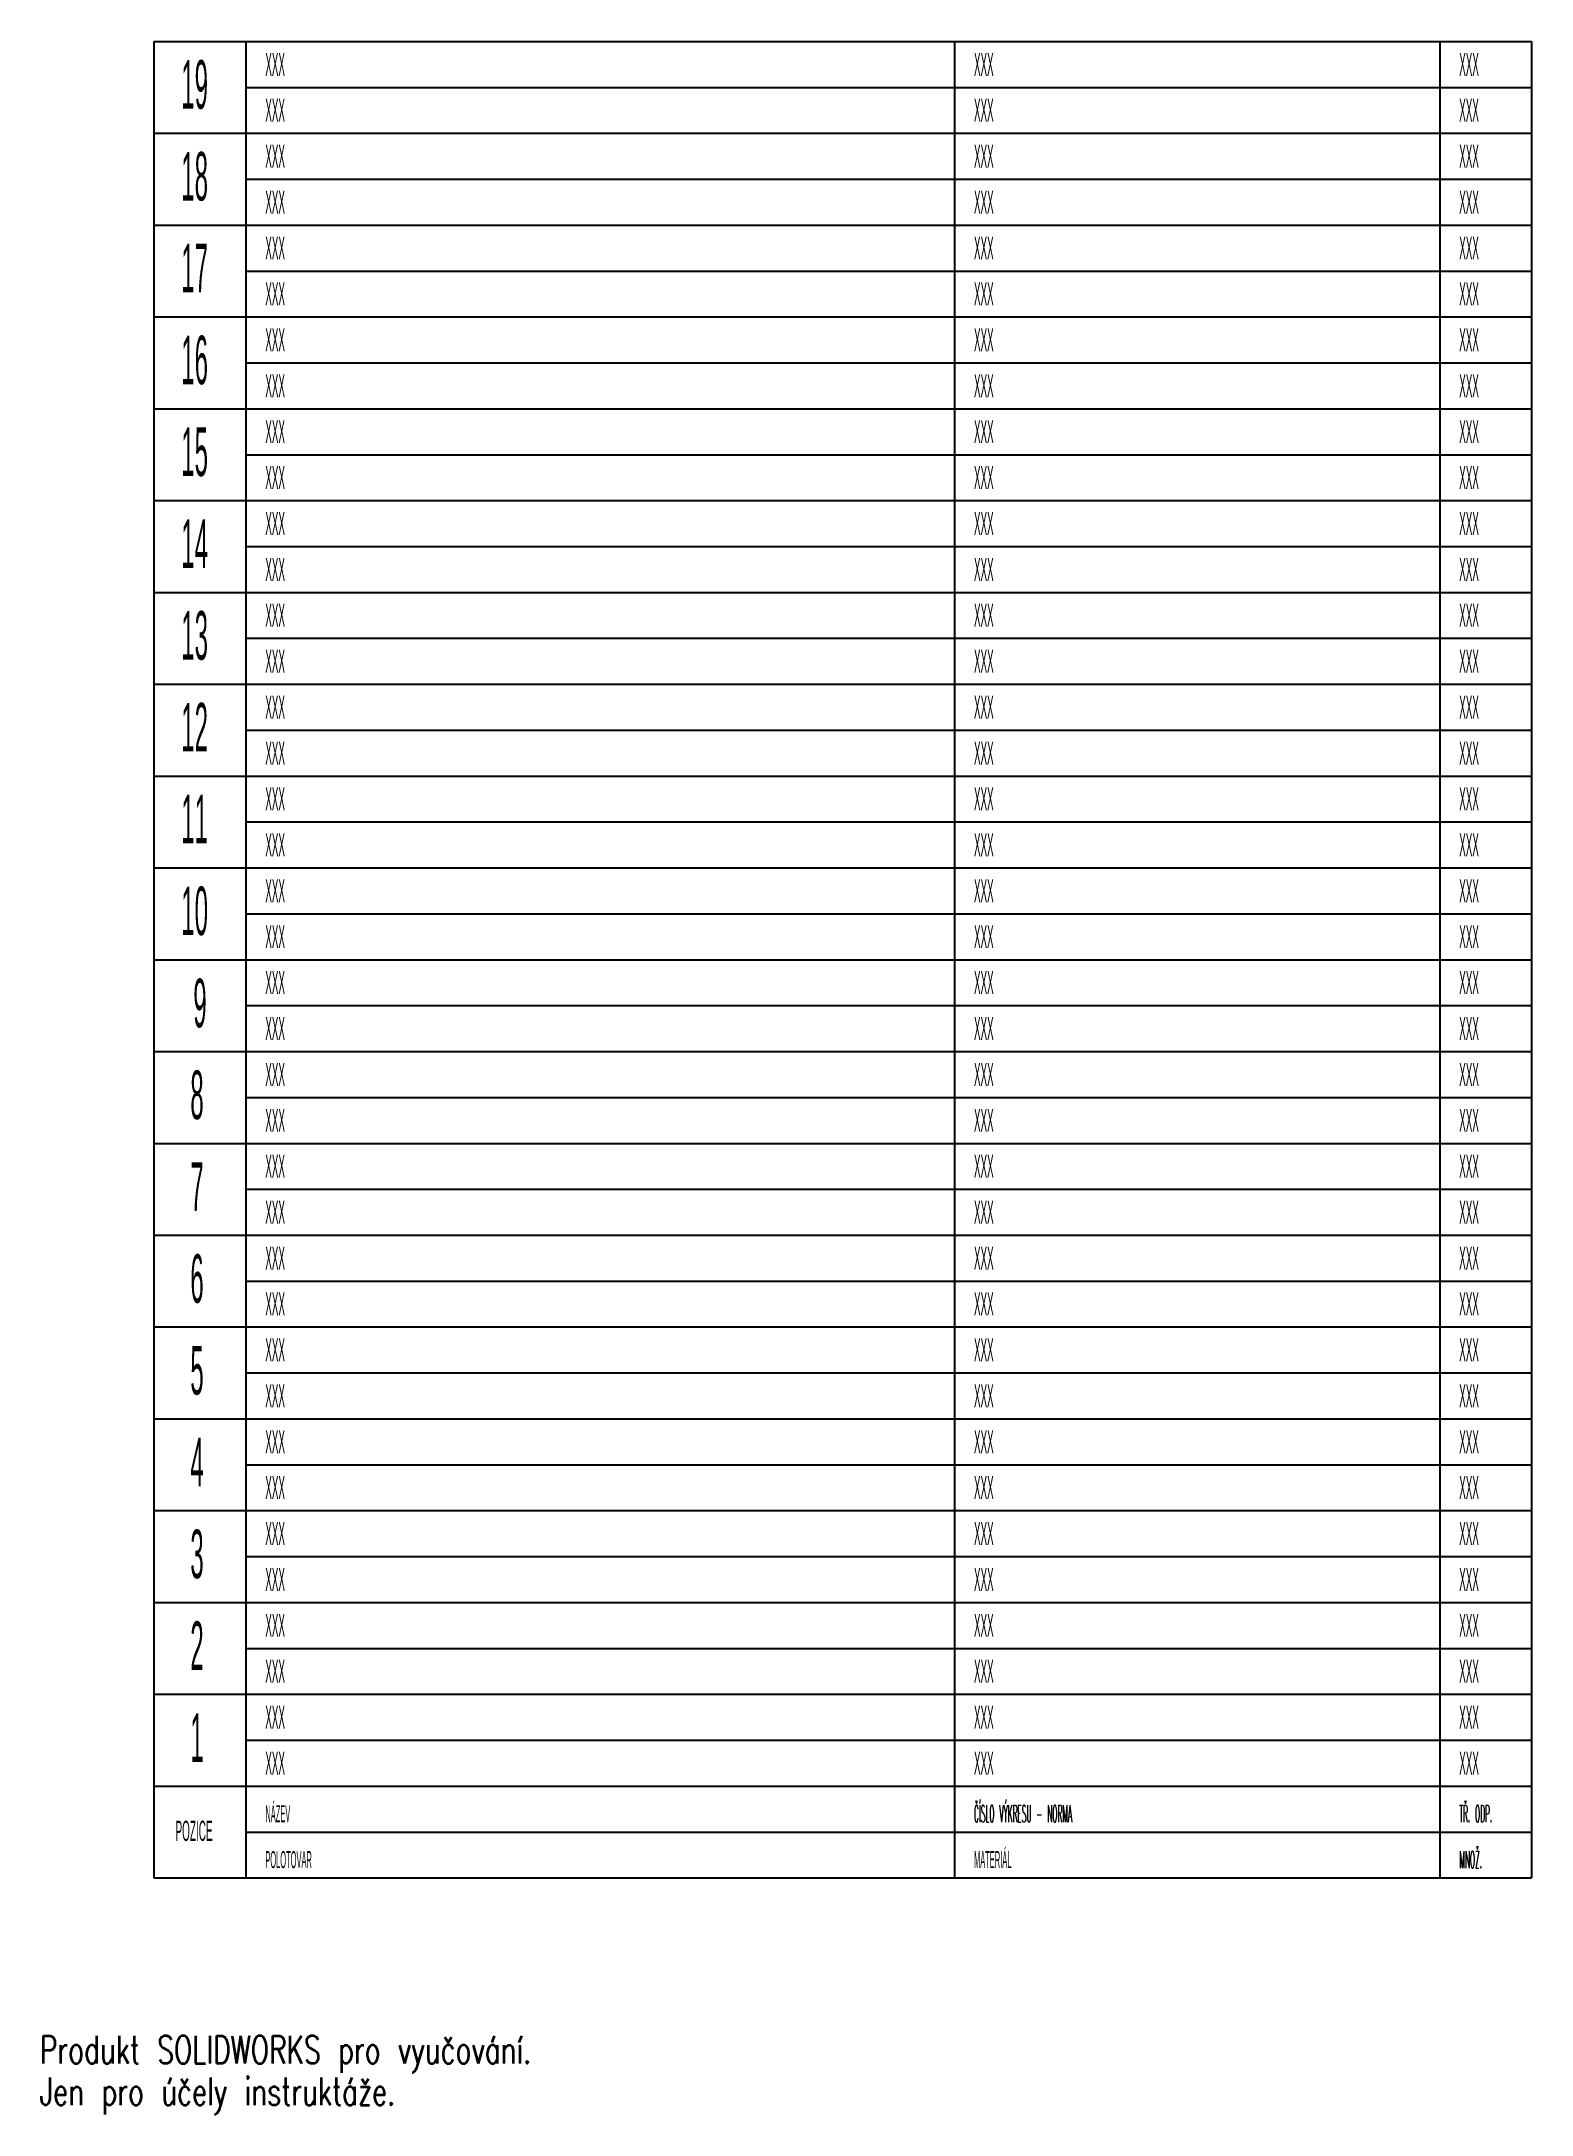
# Paper-space layout 'Kusovník' of a CAD drawing. Header units: millimetres. Extents: x 0 to 195, y 0 to 271.
import ezdxf

# ---------------------------------------------------------------- set-up
doc = ezdxf.new("R2010")
doc.units = ezdxf.units.MM
doc.layers.add('1_-_SILNA', color=7, linetype='Continuous', lineweight=25)
doc.layers.add('2_-_SLABA', color=7, linetype='Continuous')
doc.styles.add('SLDTEXTSTYLE10', font='TXT', dxfattribs={"width": 0.7, "bigfont": 'bigfont'})
doc.styles.add('SLDTEXTSTYLE15', font='TXT', dxfattribs={"width": 0.319093})
doc.styles.add('SLDTEXTSTYLE16', font='TXT', dxfattribs={"width": 0.369198})
doc.styles.add('SLDTEXTSTYLE17', font='TXT', dxfattribs={"width": 0.319093, "bigfont": 'bigfont'})

psp = doc.layouts.new('Kusovník')

# ---------------------------------------------------------------- linework, layer by layer
at = {"layer": '1_-_SILNA', "color": 7, "linetype": 'Continuous'}
for p, q in [((14.91, 270.76), (194.91, 270.76)), ((14.91, 258.76), (194.91, 258.76))]:
    psp.add_line(p, q, dxfattribs=at)
at = {"layer": '1_-_SILNA'}
for p, q in [((14.91, 270.76), (14.91, 30.76)), ((194.91, 270.76), (194.91, 30.76))]:
    psp.add_line(p, q, dxfattribs=at)
at = {"layer": '2_-_SLABA'}
for p, q in [((26.91, 270.76), (26.91, 30.76)), ((119.51, 270.76), (119.51, 30.76)), ((182.91, 270.76), (182.91, 30.76)), ((26.91, 264.76), (194.91, 264.76)), ((26.91, 252.76), (194.91, 252.76)), ((26.91, 240.76), (194.91, 240.76)), ((26.91, 228.76), (194.91, 228.76)), ((26.91, 216.76), (194.91, 216.76)), ((26.91, 204.76), (194.91, 204.76)), ((26.91, 192.76), (194.91, 192.76)), ((26.91, 180.76), (194.91, 180.76)), ((26.91, 168.76), (194.91, 168.76)), ((26.91, 156.76), (194.91, 156.76)), ((26.91, 144.76), (194.91, 144.76)), ((26.91, 132.76), (194.91, 132.76)), ((26.91, 120.76), (194.91, 120.76)), ((26.91, 108.76), (194.91, 108.76)), ((26.91, 96.76), (194.91, 96.76)), ((26.91, 84.76), (194.91, 84.76)), ((26.91, 72.76), (194.91, 72.76)), ((26.91, 60.76), (194.91, 60.76)), ((26.91, 48.76), (194.91, 48.76)), ((26.91, 36.76), (194.91, 36.76))]:
    psp.add_line(p, q, dxfattribs=at)
at = {"layer": '2_-_SLABA', "color": 7, "linetype": 'Continuous'}
for p, q in [((14.91, 246.76), (194.91, 246.76)), ((14.91, 234.76), (194.91, 234.76)), ((14.91, 222.76), (194.91, 222.76)), ((14.91, 210.76), (194.91, 210.76)), ((14.91, 198.76), (194.91, 198.76)), ((14.91, 186.76), (194.91, 186.76)), ((14.91, 174.76), (194.91, 174.76)), ((14.91, 162.76), (194.91, 162.76)), ((14.91, 150.76), (194.91, 150.76)), ((14.91, 138.76), (194.91, 138.76)), ((14.91, 126.76), (194.91, 126.76)), ((14.91, 114.76), (194.91, 114.76)), ((14.91, 102.76), (194.91, 102.76)), ((14.91, 90.76), (194.91, 90.76)), ((14.91, 78.76), (194.91, 78.76)), ((14.91, 66.76), (194.91, 66.76)), ((14.91, 54.76), (194.91, 54.76)), ((14.91, 42.76), (194.91, 42.76)), ((14.91, 30.76), (194.91, 30.76))]:
    psp.add_line(p, q, dxfattribs=at)

# ---------------------------------------------------------------- texts
at = {"color": 7, "linetype": 'Continuous', "char_height": 3.633, "attachment_point": 1, "style": 'SLDTEXTSTYLE10'}
for s, insert in [('Produkt SOLIDWORKS pro vyučování.', (0, 10.13)), ('Jen pro účely instruktáže.', (0, 4.68))]:
    psp.add_mtext(s, dxfattribs=dict(at, insert=insert))
at = {"layer": '2_-_SLABA', "attachment_point": 1}
for s, insert, char_height, style in [('19', (18.49, 268.32), 6.35, 'SLDTEXTSTYLE16'), ('XXX', (29.47, 269.27), 3, 'SLDTEXTSTYLE15'), ('XXX', (122.07, 269.27), 3, 'SLDTEXTSTYLE15'), ('XXX', (185.47, 269.27), 3, 'SLDTEXTSTYLE15'), ('XXX', (29.47, 263.27), 3, 'SLDTEXTSTYLE15'), ('XXX', (122.07, 263.27), 3, 'SLDTEXTSTYLE15'), ('XXX', (185.47, 263.27), 3, 'SLDTEXTSTYLE15'), ('18', (18.49, 256.32), 6.35, 'SLDTEXTSTYLE16'), ('XXX', (29.47, 257.27), 3, 'SLDTEXTSTYLE15'), ('XXX', (122.07, 257.27), 3, 'SLDTEXTSTYLE15'), ('XXX', (185.47, 257.27), 3, 'SLDTEXTSTYLE15'), ('XXX', (29.47, 251.27), 3, 'SLDTEXTSTYLE15'), ('XXX', (122.07, 251.27), 3, 'SLDTEXTSTYLE15'), ('XXX', (185.47, 251.27), 3, 'SLDTEXTSTYLE15'), ('17', (18.49, 244.32), 6.35, 'SLDTEXTSTYLE16'), ('XXX', (29.47, 245.27), 3, 'SLDTEXTSTYLE15'), ('XXX', (122.07, 245.27), 3, 'SLDTEXTSTYLE15'), ('XXX', (185.47, 245.27), 3, 'SLDTEXTSTYLE15'), ('XXX', (29.47, 239.27), 3, 'SLDTEXTSTYLE15'), ('XXX', (122.07, 239.27), 3, 'SLDTEXTSTYLE15'), ('XXX', (185.47, 239.27), 3, 'SLDTEXTSTYLE15'), ('XXX', (29.47, 233.27), 3, 'SLDTEXTSTYLE15'), ('XXX', (122.07, 233.27), 3, 'SLDTEXTSTYLE15'), ('XXX', (185.47, 233.27), 3, 'SLDTEXTSTYLE15'), ('16', (18.49, 232.32), 6.35, 'SLDTEXTSTYLE16'), ('XXX', (29.47, 227.27), 3, 'SLDTEXTSTYLE15'), ('XXX', (122.07, 227.27), 3, 'SLDTEXTSTYLE15'), ('XXX', (185.47, 227.27), 3, 'SLDTEXTSTYLE15'), ('15', (18.49, 220.32), 6.35, 'SLDTEXTSTYLE16'), ('XXX', (29.47, 221.27), 3, 'SLDTEXTSTYLE15'), ('XXX', (122.07, 221.27), 3, 'SLDTEXTSTYLE15'), ('XXX', (185.47, 221.27), 3, 'SLDTEXTSTYLE15'), ('XXX', (29.47, 215.27), 3, 'SLDTEXTSTYLE15'), ('XXX', (122.07, 215.27), 3, 'SLDTEXTSTYLE15'), ('XXX', (185.47, 215.27), 3, 'SLDTEXTSTYLE15'), ('XXX', (29.47, 209.27), 3, 'SLDTEXTSTYLE15'), ('XXX', (122.07, 209.27), 3, 'SLDTEXTSTYLE15'), ('XXX', (185.47, 209.27), 3, 'SLDTEXTSTYLE15'), ('14', (18.49, 208.32), 6.35, 'SLDTEXTSTYLE16'), ('XXX', (29.47, 203.27), 3, 'SLDTEXTSTYLE15'), ('XXX', (122.07, 203.27), 3, 'SLDTEXTSTYLE15'), ('XXX', (185.47, 203.27), 3, 'SLDTEXTSTYLE15'), ('13', (18.49, 196.32), 6.35, 'SLDTEXTSTYLE16'), ('XXX', (29.47, 197.27), 3, 'SLDTEXTSTYLE15'), ('XXX', (122.07, 197.27), 3, 'SLDTEXTSTYLE15'), ('XXX', (185.47, 197.27), 3, 'SLDTEXTSTYLE15'), ('XXX', (29.47, 191.27), 3, 'SLDTEXTSTYLE15'), ('XXX', (122.07, 191.27), 3, 'SLDTEXTSTYLE15'), ('XXX', (185.47, 191.27), 3, 'SLDTEXTSTYLE15'), ('12', (18.49, 184.32), 6.35, 'SLDTEXTSTYLE16'), ('XXX', (29.47, 185.27), 3, 'SLDTEXTSTYLE15'), ('XXX', (122.07, 185.27), 3, 'SLDTEXTSTYLE15'), ('XXX', (185.47, 185.27), 3, 'SLDTEXTSTYLE15'), ('XXX', (29.47, 179.27), 3, 'SLDTEXTSTYLE15'), ('XXX', (122.07, 179.27), 3, 'SLDTEXTSTYLE15'), ('XXX', (185.47, 179.27), 3, 'SLDTEXTSTYLE15'), ('11', (18.49, 172.32), 6.35, 'SLDTEXTSTYLE16'), ('XXX', (29.47, 173.27), 3, 'SLDTEXTSTYLE15'), ('XXX', (122.07, 173.27), 3, 'SLDTEXTSTYLE15'), ('XXX', (185.47, 173.27), 3, 'SLDTEXTSTYLE15'), ('XXX', (29.47, 167.27), 3, 'SLDTEXTSTYLE15'), ('XXX', (122.07, 167.27), 3, 'SLDTEXTSTYLE15'), ('XXX', (185.47, 167.27), 3, 'SLDTEXTSTYLE15'), ('10', (18.49, 160.32), 6.35, 'SLDTEXTSTYLE16'), ('XXX', (29.47, 161.27), 3, 'SLDTEXTSTYLE15'), ('XXX', (122.07, 161.27), 3, 'SLDTEXTSTYLE15'), ('XXX', (185.47, 161.27), 3, 'SLDTEXTSTYLE15'), ('XXX', (29.47, 155.27), 3, 'SLDTEXTSTYLE15'), ('XXX', (122.07, 155.27), 3, 'SLDTEXTSTYLE15'), ('XXX', (185.47, 155.27), 3, 'SLDTEXTSTYLE15'), ('XXX', (29.47, 149.27), 3, 'SLDTEXTSTYLE15'), ('XXX', (122.07, 149.27), 3, 'SLDTEXTSTYLE15'), ('XXX', (185.47, 149.27), 3, 'SLDTEXTSTYLE15'), ('9', (20.06, 148.28), 6.35, 'SLDTEXTSTYLE16'), ('XXX', (29.47, 143.27), 3, 'SLDTEXTSTYLE15'), ('XXX', (122.07, 143.27), 3, 'SLDTEXTSTYLE15'), ('XXX', (185.47, 143.27), 3, 'SLDTEXTSTYLE15'), ('8', (19.67, 136.28), 6.35, 'SLDTEXTSTYLE16'), ('XXX', (29.47, 137.27), 3, 'SLDTEXTSTYLE15'), ('XXX', (122.07, 137.27), 3, 'SLDTEXTSTYLE15'), ('XXX', (185.47, 137.27), 3, 'SLDTEXTSTYLE15'), ('XXX', (29.47, 131.27), 3, 'SLDTEXTSTYLE15'), ('XXX', (122.07, 131.27), 3, 'SLDTEXTSTYLE15'), ('XXX', (185.47, 131.27), 3, 'SLDTEXTSTYLE15'), ('XXX', (29.47, 125.27), 3, 'SLDTEXTSTYLE15'), ('XXX', (122.07, 125.27), 3, 'SLDTEXTSTYLE15'), ('XXX', (185.47, 125.27), 3, 'SLDTEXTSTYLE15'), ('7', (19.67, 124.28), 6.35, 'SLDTEXTSTYLE16'), ('XXX', (29.47, 119.27), 3, 'SLDTEXTSTYLE15'), ('XXX', (122.07, 119.27), 3, 'SLDTEXTSTYLE15'), ('XXX', (185.47, 119.27), 3, 'SLDTEXTSTYLE15'), ('6', (19.67, 112.28), 6.35, 'SLDTEXTSTYLE16'), ('XXX', (29.47, 113.27), 3, 'SLDTEXTSTYLE15'), ('XXX', (122.07, 113.27), 3, 'SLDTEXTSTYLE15'), ('XXX', (185.47, 113.27), 3, 'SLDTEXTSTYLE15'), ('XXX', (29.47, 107.27), 3, 'SLDTEXTSTYLE15'), ('XXX', (122.07, 107.27), 3, 'SLDTEXTSTYLE15'), ('XXX', (185.47, 107.27), 3, 'SLDTEXTSTYLE15'), ('5', (19.67, 100.28), 6.35, 'SLDTEXTSTYLE16'), ('XXX', (29.47, 101.27), 3, 'SLDTEXTSTYLE15'), ('XXX', (122.07, 101.27), 3, 'SLDTEXTSTYLE15'), ('XXX', (185.47, 101.27), 3, 'SLDTEXTSTYLE15'), ('XXX', (29.47, 95.27), 3, 'SLDTEXTSTYLE15'), ('XXX', (122.07, 95.27), 3, 'SLDTEXTSTYLE15'), ('XXX', (185.47, 95.27), 3, 'SLDTEXTSTYLE15'), ('4', (19.67, 88.28), 6.35, 'SLDTEXTSTYLE16'), ('XXX', (29.47, 89.27), 3, 'SLDTEXTSTYLE15'), ('XXX', (122.07, 89.27), 3, 'SLDTEXTSTYLE15'), ('XXX', (185.47, 89.27), 3, 'SLDTEXTSTYLE15'), ('XXX', (29.47, 83.27), 3, 'SLDTEXTSTYLE15'), ('XXX', (122.07, 83.27), 3, 'SLDTEXTSTYLE15'), ('XXX', (185.47, 83.27), 3, 'SLDTEXTSTYLE15'), ('3', (19.67, 76.28), 6.35, 'SLDTEXTSTYLE16'), ('XXX', (29.47, 77.27), 3, 'SLDTEXTSTYLE15'), ('XXX', (122.07, 77.27), 3, 'SLDTEXTSTYLE15'), ('XXX', (185.47, 77.27), 3, 'SLDTEXTSTYLE15'), ('XXX', (29.47, 71.27), 3, 'SLDTEXTSTYLE15'), ('XXX', (122.07, 71.27), 3, 'SLDTEXTSTYLE15'), ('XXX', (185.47, 71.27), 3, 'SLDTEXTSTYLE15'), ('XXX', (29.47, 65.27), 3, 'SLDTEXTSTYLE15'), ('XXX', (122.07, 65.27), 3, 'SLDTEXTSTYLE15'), ('XXX', (185.47, 65.27), 3, 'SLDTEXTSTYLE15'), ('2', (19.67, 64.28), 6.35, 'SLDTEXTSTYLE16'), ('XXX', (29.47, 59.27), 3, 'SLDTEXTSTYLE15'), ('XXX', (122.07, 59.27), 3, 'SLDTEXTSTYLE15'), ('XXX', (185.47, 59.27), 3, 'SLDTEXTSTYLE15'), ('1', (19.67, 52.28), 6.35, 'SLDTEXTSTYLE16'), ('XXX', (29.47, 53.27), 3, 'SLDTEXTSTYLE15'), ('XXX', (122.07, 53.27), 3, 'SLDTEXTSTYLE15'), ('XXX', (185.47, 53.27), 3, 'SLDTEXTSTYLE15'), ('XXX', (29.47, 47.27), 3, 'SLDTEXTSTYLE15'), ('XXX', (122.07, 47.27), 3, 'SLDTEXTSTYLE15'), ('XXX', (185.47, 47.27), 3, 'SLDTEXTSTYLE15'), ('NÁZEV', (29.47, 40.26), 2.217, 'SLDTEXTSTYLE15'), ('ČÍSLO VÝKRESU - NORMA', (122.07, 40.26), 2.2167, 'SLDTEXTSTYLE17'), ('TŘ. ODP.', (185.47, 40.26), 2.217, 'SLDTEXTSTYLE17'), ('POZICE', (17.72, 38.24), 2.646, 'SLDTEXTSTYLE16'), ('POLOTOVAR', (29.47, 34.26), 2.217, 'SLDTEXTSTYLE15'), ('MATERIÁL', (122.07, 34.26), 2.217, 'SLDTEXTSTYLE15'), ('MNOŽ.', (185.47, 34.26), 2.217, 'SLDTEXTSTYLE17')]:
    psp.add_mtext(s, dxfattribs=dict(at, insert=insert, char_height=char_height, style=style))

doc.saveas('drawing.dxf')
